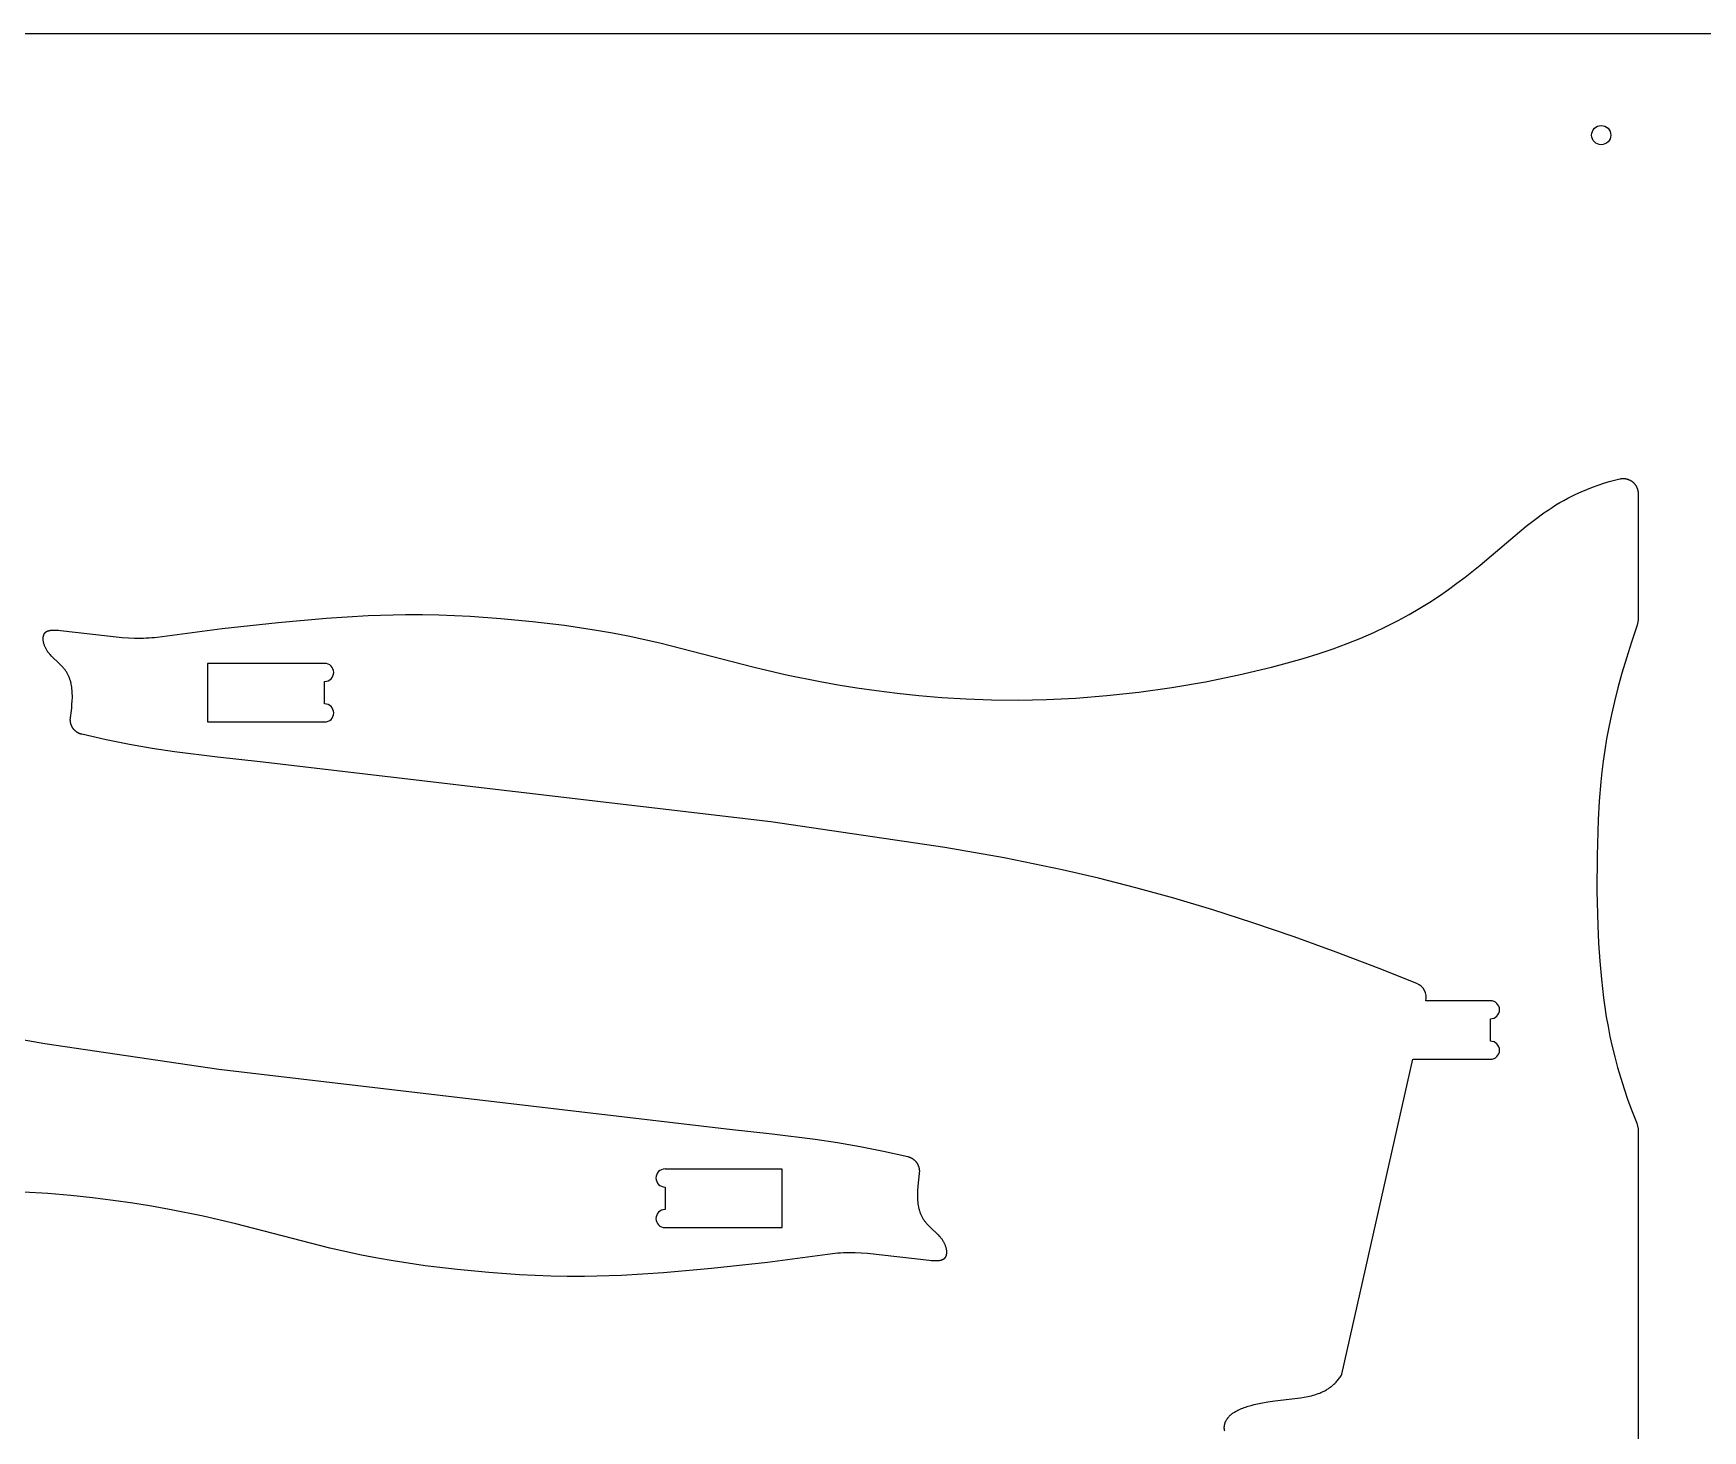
# Model space of a CAD drawing. Extents: x -2030 to 0, y -1030 to 0.
# Drawn here: x -1213 to -691, y -437 to 0 of the extents above; entities that cross this region are included whole.
import ezdxf

# ---------------------------------------------------------------- set-up
doc = ezdxf.new("R2010")
doc.units = 0
for name, color, linetype in [('DRILLING', 7, 'CONTINUOUS'), ('INSIDE', 5, 'CONTINUOUS'), ('OUTSIDE', 96, 'CONTINUOUS'), ('PREDEFINITO', 7, 'CONTINUOUS')]:
    doc.layers.add(name, color=color, linetype=linetype)

msp = doc.modelspace()

# ---------------------------------------------------------------- linework, layer by layer
at = {"layer": 'DRILLING'}
msp.add_circle((-722.6, -31.78), 3, dxfattribs=at)
at = {"layer": 'INSIDE'}
for p, q in [((-1121.68, -196.92, 1125.47), (-1158.28, -196.92, 1125.47)), ((-1158.28, -196.92, 1125.47), (-1158.28, -215.22, 1125.47)), ((-1121.68, -209.59, 1125.47), (-1121.68, -202.55, 1125.47)), ((-1158.28, -215.22, 1125.47), (-1121.68, -215.22, 1125.47)), ((-978.68, -354.94, 1125.47), (-1015.28, -354.94, 1125.47)), ((-978.68, -373.24, 1125.47), (-978.68, -354.94, 1125.47)), ((-1015.28, -360.57, 1125.47), (-1015.28, -367.61, 1125.47)), ((-1015.28, -373.24, 1125.47), (-978.68, -373.24, 1125.47))]:
    msp.add_line(p, q, dxfattribs=at)
for centre, start, end in [((-1121.68, -199.73, 1125.47), 270, 90), ((-1121.68, -212.4, 1125.47), 270, 90), ((-1015.28, -357.75, 1125.47), 90, 270), ((-1015.28, -370.42, 1125.47), 90, 270)]:
    msp.add_arc(centre, 2.82, start, end, dxfattribs=at)
at = {"layer": 'OUTSIDE'}
for p, q in [((-723.57, -141.18, 1125.47), (-721.82, -140.6, 1125.47)), ((-721.82, -140.6, 1125.47), (-720.09, -140.07, 1125.47)), ((-720.09, -140.07, 1125.47), (-718.41, -139.61, 1125.47)), ((-718.41, -139.61, 1125.47), (-716.79, -139.23, 1125.47)), ((-716.79, -139.23, 1125.47), (-716.66, -139.2, 1125.47)), ((-716.66, -139.2, 1125.47), (-716.54, -139.18, 1125.47)), ((-716.54, -139.18, 1125.47), (-716.41, -139.16, 1125.47)), ((-716.41, -139.16, 1125.47), (-716.28, -139.14, 1125.47)), ((-716.28, -139.14, 1125.47), (-716.15, -139.13, 1125.47)), ((-716.15, -139.13, 1125.47), (-716.02, -139.12, 1125.47)), ((-716.02, -139.12, 1125.47), (-715.89, -139.12, 1125.47)), ((-715.89, -139.12, 1125.47), (-715.76, -139.12, 1125.47)), ((-715.76, -139.12, 1125.47), (-715.63, -139.12, 1125.47)), ((-715.63, -139.12, 1125.47), (-715.5, -139.12, 1125.47)), ((-715.5, -139.12, 1125.47), (-715.36, -139.13, 1125.47)), ((-715.36, -139.13, 1125.47), (-715.23, -139.15, 1125.47)), ((-715.23, -139.15, 1125.47), (-715.1, -139.16, 1125.47)), ((-715.1, -139.16, 1125.47), (-714.97, -139.19, 1125.47)), ((-714.97, -139.19, 1125.47), (-714.84, -139.21, 1125.47)), ((-714.84, -139.21, 1125.47), (-714.71, -139.24, 1125.47)), ((-714.71, -139.24, 1125.47), (-714.58, -139.27, 1125.47)), ((-714.58, -139.27, 1125.47), (-714.45, -139.31, 1125.47)), ((-714.45, -139.31, 1125.47), (-714.32, -139.35, 1125.47)), ((-714.32, -139.35, 1125.47), (-714.2, -139.39, 1125.47)), ((-714.2, -139.39, 1125.47), (-714.07, -139.44, 1125.47)), ((-714.07, -139.44, 1125.47), (-713.95, -139.49, 1125.47)), ((-713.95, -139.49, 1125.47), (-713.83, -139.54, 1125.47)), ((-713.83, -139.54, 1125.47), (-713.71, -139.59, 1125.47)), ((-713.71, -139.59, 1125.47), (-713.59, -139.65, 1125.47)), ((-713.59, -139.65, 1125.47), (-713.48, -139.72, 1125.47)), ((-713.48, -139.72, 1125.47), (-713.36, -139.78, 1125.47)), ((-713.36, -139.78, 1125.47), (-713.25, -139.85, 1125.47)), ((-713.25, -139.85, 1125.47), (-713.15, -139.92, 1125.47)), ((-713.15, -139.92, 1125.47), (-713.04, -140, 1125.47)), ((-713.04, -140, 1125.47), (-712.94, -140.07, 1125.47)), ((-712.94, -140.07, 1125.47), (-712.84, -140.15, 1125.47)), ((-712.84, -140.15, 1125.47), (-712.74, -140.23, 1125.47)), ((-712.74, -140.23, 1125.47), (-712.64, -140.31, 1125.47)), ((-712.64, -140.31, 1125.47), (-712.55, -140.4, 1125.47)), ((-712.55, -140.4, 1125.47), (-712.46, -140.49, 1125.47)), ((-712.46, -140.49, 1125.47), (-712.37, -140.59, 1125.47)), ((-712.37, -140.59, 1125.47), (-712.28, -140.68, 1125.47)), ((-712.28, -140.68, 1125.47), (-712.19, -140.78, 1125.47)), ((-712.19, -140.78, 1125.47), (-712.11, -140.88, 1125.47)), ((-712.11, -140.88, 1125.47), (-712.03, -140.99, 1125.47)), ((-735.52, -146.65, 1125.47), (-734.29, -145.95, 1125.47)), ((-734.29, -145.95, 1125.47), (-733.06, -145.28, 1125.47)), ((-733.06, -145.28, 1125.47), (-731.82, -144.65, 1125.47)), ((-731.82, -144.65, 1125.47), (-730.56, -144.03, 1125.47)), ((-730.56, -144.03, 1125.47), (-728.84, -143.26, 1125.47)), ((-728.84, -143.26, 1125.47), (-727.1, -142.52, 1125.47)), ((-727.1, -142.52, 1125.47), (-725.34, -141.83, 1125.47)), ((-725.34, -141.83, 1125.47), (-723.57, -141.18, 1125.47)), ((-712.03, -140.99, 1125.47), (-711.95, -141.09, 1125.47)), ((-711.95, -141.09, 1125.47), (-711.87, -141.2, 1125.47)), ((-711.87, -141.2, 1125.47), (-711.8, -141.31, 1125.47)), ((-711.8, -141.31, 1125.47), (-711.73, -141.43, 1125.47)), ((-711.73, -141.43, 1125.47), (-711.67, -141.54, 1125.47)), ((-711.67, -141.54, 1125.47), (-711.6, -141.66, 1125.47)), ((-711.6, -141.66, 1125.47), (-711.54, -141.78, 1125.47)), ((-711.54, -141.78, 1125.47), (-711.49, -141.9, 1125.47)), ((-711.49, -141.9, 1125.47), (-711.44, -142.02, 1125.47)), ((-711.44, -142.02, 1125.47), (-711.39, -142.15, 1125.47)), ((-711.39, -142.15, 1125.47), (-711.34, -142.27, 1125.47)), ((-711.34, -142.27, 1125.47), (-711.3, -142.4, 1125.47)), ((-711.3, -142.4, 1125.47), (-711.26, -142.52, 1125.47)), ((-711.26, -142.52, 1125.47), (-711.23, -142.65, 1125.47)), ((-711.23, -142.65, 1125.47), (-711.2, -142.78, 1125.47)), ((-711.2, -142.78, 1125.47), (-711.17, -142.91, 1125.47)), ((-711.17, -142.91, 1125.47), (-711.15, -143.04, 1125.47)), ((-711.15, -143.04, 1125.47), (-711.13, -143.17, 1125.47)), ((-711.13, -143.17, 1125.47), (-711.11, -143.3, 1125.47)), ((-711.11, -143.3, 1125.47), (-711.1, -143.42, 1125.47)), ((-711.1, -143.42, 1125.47), (-711.09, -143.55, 1125.47)), ((-711.09, -143.55, 1125.47), (-711.08, -143.68, 1125.47)), ((-711.08, -143.68, 1125.47), (-711.08, -143.81, 1125.47)), ((-711.08, -143.81, 1125.47), (-711.08, -183.44, 1125.47)), ((-743.18, -151.84, 1125.47), (-740.52, -149.89, 1125.47)), ((-740.52, -149.89, 1125.47), (-739.24, -149, 1125.47)), ((-739.24, -149, 1125.47), (-737.98, -148.17, 1125.47)), ((-737.98, -148.17, 1125.47), (-736.75, -147.39, 1125.47)), ((-736.75, -147.39, 1125.47), (-735.52, -146.65, 1125.47)), ((-760.5, -166.19, 1125.47), (-746.03, -154.05, 1125.47)), ((-746.03, -154.05, 1125.47), (-743.18, -151.84, 1125.47)), ((-765.17, -169.93, 1125.47), (-760.5, -166.19, 1125.47)), ((-770.38, -173.81, 1125.47), (-767.71, -171.86, 1125.47)), ((-767.71, -171.86, 1125.47), (-765.17, -169.93, 1125.47)), ((-776.19, -177.74, 1125.47), (-773.21, -175.77, 1125.47)), ((-773.21, -175.77, 1125.47), (-770.38, -173.81, 1125.47)), ((-1121.16, -182.77, 1125.47), (-1108.04, -181.97, 1125.47)), ((-1108.04, -181.97, 1125.47), (-1096.45, -181.65, 1125.47)), ((-1096.45, -181.65, 1125.47), (-1091.1, -181.65, 1125.47)), ((-1091.1, -181.65, 1125.47), (-1085.97, -181.74, 1125.47)), ((-1085.97, -181.74, 1125.47), (-1076.18, -182.16, 1125.47)), ((-1076.18, -182.16, 1125.47), (-1066.65, -182.85, 1125.47)), ((-786.13, -183.54, 1125.47), (-782.64, -181.63, 1125.47)), ((-782.64, -181.63, 1125.47), (-779.33, -179.69, 1125.47)), ((-779.33, -179.69, 1125.47), (-776.19, -177.74, 1125.47)), ((-1209.44, -187.91, 1125.47), (-1209.41, -187.84, 1125.47)), ((-1209.41, -187.84, 1125.47), (-1209.38, -187.78, 1125.47)), ((-1209.38, -187.78, 1125.47), (-1209.35, -187.71, 1125.47)), ((-1209.35, -187.71, 1125.47), (-1209.32, -187.65, 1125.47)), ((-1209.32, -187.65, 1125.47), (-1209.29, -187.6, 1125.47)), ((-1209.29, -187.6, 1125.47), (-1209.25, -187.54, 1125.47)), ((-1209.25, -187.54, 1125.47), (-1209.21, -187.48, 1125.47)), ((-1209.21, -187.48, 1125.47), (-1209.19, -187.46, 1125.47)), ((-1209.19, -187.46, 1125.47), (-1209.17, -187.43, 1125.47)), ((-1209.17, -187.43, 1125.47), (-1209.15, -187.4, 1125.47)), ((-1209.15, -187.4, 1125.47), (-1209.13, -187.38, 1125.47)), ((-1209.13, -187.38, 1125.47), (-1209.11, -187.35, 1125.47)), ((-1209.11, -187.35, 1125.47), (-1209.09, -187.33, 1125.47)), ((-1209.09, -187.33, 1125.47), (-1209.07, -187.3, 1125.47)), ((-1209.07, -187.3, 1125.47), (-1209.05, -187.28, 1125.47)), ((-1209.05, -187.28, 1125.47), (-1209.02, -187.26, 1125.47)), ((-1209.02, -187.26, 1125.47), (-1209, -187.23, 1125.47)), ((-1209, -187.23, 1125.47), (-1208.98, -187.21, 1125.47)), ((-1208.98, -187.21, 1125.47), (-1208.95, -187.19, 1125.47)), ((-1208.95, -187.19, 1125.47), (-1208.93, -187.17, 1125.47)), ((-1208.93, -187.17, 1125.47), (-1208.9, -187.14, 1125.47)), ((-1208.9, -187.14, 1125.47), (-1208.88, -187.12, 1125.47)), ((-1208.88, -187.12, 1125.47), (-1208.85, -187.1, 1125.47)), ((-1208.85, -187.1, 1125.47), (-1208.8, -187.06, 1125.47)), ((-1208.8, -187.06, 1125.47), (-1208.75, -187.02, 1125.47)), ((-1208.75, -187.02, 1125.47), (-1208.69, -186.99, 1125.47)), ((-1208.69, -186.99, 1125.47), (-1208.63, -186.95, 1125.47)), ((-1208.63, -186.95, 1125.47), (-1208.57, -186.92, 1125.47)), ((-1208.57, -186.92, 1125.47), (-1208.51, -186.88, 1125.47)), ((-1208.51, -186.88, 1125.47), (-1208.45, -186.85, 1125.47)), ((-1208.45, -186.85, 1125.47), (-1208.38, -186.82, 1125.47)), ((-1208.38, -186.82, 1125.47), (-1208.32, -186.8, 1125.47)), ((-1208.32, -186.8, 1125.47), (-1208.25, -186.77, 1125.47)), ((-1208.25, -186.77, 1125.47), (-1208.18, -186.74, 1125.47)), ((-1208.18, -186.74, 1125.47), (-1208.1, -186.72, 1125.47)), ((-1208.1, -186.72, 1125.47), (-1208.03, -186.7, 1125.47)), ((-1208.03, -186.7, 1125.47), (-1207.95, -186.68, 1125.47)), ((-1207.95, -186.68, 1125.47), (-1207.88, -186.66, 1125.47)), ((-1207.88, -186.66, 1125.47), (-1207.79, -186.64, 1125.47)), ((-1207.79, -186.64, 1125.47), (-1207.71, -186.62, 1125.47)), ((-1207.71, -186.62, 1125.47), (-1207.63, -186.6, 1125.47)), ((-1207.63, -186.6, 1125.47), (-1207.54, -186.59, 1125.47)), ((-1207.54, -186.59, 1125.47), (-1207.36, -186.56, 1125.47)), ((-1207.36, -186.56, 1125.47), (-1207.18, -186.54, 1125.47)), ((-1207.18, -186.54, 1125.47), (-1206.98, -186.52, 1125.47)), ((-1206.98, -186.52, 1125.47), (-1206.78, -186.51, 1125.47)), ((-1206.78, -186.51, 1125.47), (-1206.57, -186.5, 1125.47)), ((-1206.57, -186.5, 1125.47), (-1206.35, -186.5, 1125.47)), ((-1206.35, -186.5, 1125.47), (-1205.88, -186.51, 1125.47)), ((-1205.88, -186.51, 1125.47), (-1205.38, -186.53, 1125.47)), ((-1205.38, -186.53, 1125.47), (-1204.84, -186.56, 1125.47)), ((-1204.84, -186.56, 1125.47), (-1204.26, -186.61, 1125.47)), ((-1204.26, -186.61, 1125.47), (-1184.93, -188.79, 1125.47)), ((-1173.99, -188.68, 1125.47), (-1153.72, -186.05, 1125.47)), ((-1153.72, -186.05, 1125.47), (-1136.25, -184.1, 1125.47)), ((-1136.25, -184.1, 1125.47), (-1121.16, -182.77, 1125.47)), ((-1066.65, -182.85, 1125.47), (-1056.75, -183.79, 1125.47)), ((-1056.75, -183.79, 1125.47), (-1046.75, -184.98, 1125.47)), ((-1046.75, -184.98, 1125.47), (-1036.73, -186.48, 1125.47)), ((-1036.73, -186.48, 1125.47), (-1031.74, -187.36, 1125.47)), ((-1031.74, -187.36, 1125.47), (-1026.78, -188.32, 1125.47)), ((-797.73, -189, 1125.47), (-793.67, -187.24, 1125.47)), ((-793.67, -187.24, 1125.47), (-789.81, -185.42, 1125.47)), ((-789.81, -185.42, 1125.47), (-786.13, -183.54, 1125.47)), ((-711.35, -184.99, 1125.47), (-713.14, -190.26, 1125.47)), ((-711.08, -183.44, 1125.47), (-711.35, -184.99, 1125.47)), ((-1209.67, -189.05, 1125.47), (-1209.66, -188.96, 1125.47)), ((-1209.67, -189.13, 1125.47), (-1209.67, -189.05, 1125.47)), ((-1209.67, -189.22, 1125.47), (-1209.67, -189.13, 1125.47)), ((-1209.67, -189.31, 1125.47), (-1209.67, -189.22, 1125.47)), ((-1209.67, -189.4, 1125.47), (-1209.67, -189.31, 1125.47)), ((-1209.66, -189.49, 1125.47), (-1209.67, -189.4, 1125.47)), ((-1209.66, -188.88, 1125.47), (-1209.65, -188.8, 1125.47)), ((-1209.66, -188.96, 1125.47), (-1209.66, -188.88, 1125.47)), ((-1209.65, -189.67, 1125.47), (-1209.66, -189.49, 1125.47)), ((-1209.65, -188.8, 1125.47), (-1209.64, -188.72, 1125.47)), ((-1209.63, -189.85, 1125.47), (-1209.65, -189.67, 1125.47)), ((-1209.64, -188.72, 1125.47), (-1209.63, -188.64, 1125.47)), ((-1209.63, -188.64, 1125.47), (-1209.62, -188.56, 1125.47)), ((-1209.6, -190.04, 1125.47), (-1209.63, -189.85, 1125.47)), ((-1209.62, -188.56, 1125.47), (-1209.61, -188.48, 1125.47)), ((-1209.61, -188.48, 1125.47), (-1209.59, -188.4, 1125.47)), ((-1209.57, -190.23, 1125.47), (-1209.6, -190.04, 1125.47)), ((-1209.59, -188.4, 1125.47), (-1209.57, -188.33, 1125.47)), ((-1209.57, -188.33, 1125.47), (-1209.56, -188.25, 1125.47)), ((-1209.53, -190.42, 1125.47), (-1209.57, -190.23, 1125.47)), ((-1209.56, -188.25, 1125.47), (-1209.54, -188.18, 1125.47)), ((-1209.54, -188.18, 1125.47), (-1209.51, -188.11, 1125.47)), ((-1209.48, -190.61, 1125.47), (-1209.53, -190.42, 1125.47)), ((-1209.51, -188.11, 1125.47), (-1209.49, -188.04, 1125.47)), ((-1209.49, -188.04, 1125.47), (-1209.47, -187.97, 1125.47)), ((-1209.43, -190.8, 1125.47), (-1209.48, -190.61, 1125.47)), ((-1209.47, -187.97, 1125.47), (-1209.44, -187.91, 1125.47)), ((-1209.37, -191, 1125.47), (-1209.43, -190.8, 1125.47)), ((-1209.31, -191.2, 1125.47), (-1209.37, -191, 1125.47)), ((-1209.24, -191.4, 1125.47), (-1209.31, -191.2, 1125.47)), ((-1209.16, -191.59, 1125.47), (-1209.24, -191.4, 1125.47)), ((-1209.08, -191.79, 1125.47), (-1209.16, -191.59, 1125.47)), ((-1208.99, -191.99, 1125.47), (-1209.08, -191.79, 1125.47)), ((-1208.89, -192.19, 1125.47), (-1208.99, -191.99, 1125.47)), ((-1208.79, -192.39, 1125.47), (-1208.89, -192.19, 1125.47)), ((-1208.68, -192.58, 1125.47), (-1208.79, -192.39, 1125.47)), ((-1208.56, -192.78, 1125.47), (-1208.68, -192.58, 1125.47)), ((-1208.44, -192.97, 1125.47), (-1208.56, -192.78, 1125.47)), ((-1208.31, -193.16, 1125.47), (-1208.44, -192.97, 1125.47)), ((-1184.93, -188.79, 1125.47), (-1183.01, -188.91, 1125.47)), ((-1183.01, -188.91, 1125.47), (-1181.12, -188.99, 1125.47)), ((-1181.12, -188.99, 1125.47), (-1179.26, -189.01, 1125.47)), ((-1179.26, -189.01, 1125.47), (-1178.35, -189, 1125.47)), ((-1178.35, -189, 1125.47), (-1177.45, -188.97, 1125.47)), ((-1177.45, -188.97, 1125.47), (-1176.56, -188.93, 1125.47)), ((-1176.56, -188.93, 1125.47), (-1175.69, -188.86, 1125.47)), ((-1175.69, -188.86, 1125.47), (-1174.84, -188.78, 1125.47)), ((-1174.84, -188.78, 1125.47), (-1173.99, -188.68, 1125.47)), ((-1026.78, -188.32, 1125.47), (-1016.94, -190.53, 1125.47)), ((-1016.94, -190.53, 1125.47), (-987.46, -198.07, 1125.47)), ((-811.06, -193.87, 1125.47), (-806.45, -192.32, 1125.47)), ((-806.45, -192.32, 1125.47), (-802, -190.7, 1125.47)), ((-802, -190.7, 1125.47), (-797.73, -189, 1125.47)), ((-713.14, -190.26, 1125.47), (-714.74, -195.26, 1125.47)), ((-1208.18, -193.35, 1125.47), (-1208.31, -193.16, 1125.47)), ((-1208.04, -193.54, 1125.47), (-1208.18, -193.35, 1125.47)), ((-1207.89, -193.72, 1125.47), (-1208.04, -193.54, 1125.47)), ((-1207.74, -193.91, 1125.47), (-1207.89, -193.72, 1125.47)), ((-1207.58, -194.09, 1125.47), (-1207.74, -193.91, 1125.47)), ((-1207.42, -194.27, 1125.47), (-1207.58, -194.09, 1125.47)), ((-1207.08, -194.63, 1125.47), (-1207.42, -194.27, 1125.47)), ((-1206.73, -194.99, 1125.47), (-1207.08, -194.63, 1125.47)), ((-1204.89, -196.74, 1125.47), (-1206.73, -194.99, 1125.47)), ((-1204.15, -197.46, 1125.47), (-1204.89, -196.74, 1125.47)), ((-1203.8, -197.82, 1125.47), (-1204.15, -197.46, 1125.47)), ((-1203.46, -198.19, 1125.47), (-1203.8, -197.82, 1125.47)), ((-1203.3, -198.38, 1125.47), (-1203.46, -198.19, 1125.47)), ((-987.46, -198.07, 1125.47), (-977.35, -200.44, 1125.47)), ((-835.94, -200.52, 1125.47), (-825.71, -198.09, 1125.47)), ((-825.71, -198.09, 1125.47), (-820.71, -196.76, 1125.47)), ((-820.71, -196.76, 1125.47), (-815.82, -195.35, 1125.47)), ((-815.82, -195.35, 1125.47), (-811.06, -193.87, 1125.47)), ((-714.74, -195.26, 1125.47), (-716.15, -200.01, 1125.47)), ((-1203.14, -198.57, 1125.47), (-1203.3, -198.38, 1125.47)), ((-1202.99, -198.76, 1125.47), (-1203.14, -198.57, 1125.47)), ((-1202.84, -198.96, 1125.47), (-1202.99, -198.76, 1125.47)), ((-1202.69, -199.15, 1125.47), (-1202.84, -198.96, 1125.47)), ((-1202.55, -199.35, 1125.47), (-1202.69, -199.15, 1125.47)), ((-1202.42, -199.56, 1125.47), (-1202.55, -199.35, 1125.47)), ((-1202.29, -199.76, 1125.47), (-1202.42, -199.56, 1125.47)), ((-1202.17, -199.97, 1125.47), (-1202.29, -199.76, 1125.47)), ((-1202.05, -200.18, 1125.47), (-1202.17, -199.97, 1125.47)), ((-1201.94, -200.39, 1125.47), (-1202.05, -200.18, 1125.47)), ((-1201.83, -200.6, 1125.47), (-1201.94, -200.39, 1125.47)), ((-1201.73, -200.82, 1125.47), (-1201.83, -200.6, 1125.47)), ((-1201.63, -201.04, 1125.47), (-1201.73, -200.82, 1125.47)), ((-1201.54, -201.26, 1125.47), (-1201.63, -201.04, 1125.47)), ((-1201.45, -201.48, 1125.47), (-1201.54, -201.26, 1125.47)), ((-1201.37, -201.71, 1125.47), (-1201.45, -201.48, 1125.47)), ((-1201.29, -201.93, 1125.47), (-1201.37, -201.71, 1125.47)), ((-1201.22, -202.16, 1125.47), (-1201.29, -201.93, 1125.47)), ((-1201.15, -202.4, 1125.47), (-1201.22, -202.16, 1125.47)), ((-1201.08, -202.63, 1125.47), (-1201.15, -202.4, 1125.47)), ((-1201.02, -202.87, 1125.47), (-1201.08, -202.63, 1125.47)), ((-1200.96, -203.11, 1125.47), (-1201.02, -202.87, 1125.47)), ((-1200.91, -203.35, 1125.47), (-1200.96, -203.11, 1125.47)), ((-1200.81, -203.84, 1125.47), (-1200.91, -203.35, 1125.47)), ((-977.35, -200.44, 1125.47), (-966.74, -202.61, 1125.47)), ((-966.74, -202.61, 1125.47), (-961.14, -203.61, 1125.47)), ((-856.81, -204.42, 1125.47), (-846.36, -202.63, 1125.47)), ((-846.36, -202.63, 1125.47), (-835.94, -200.52, 1125.47)), ((-716.15, -200.01, 1125.47), (-717.4, -204.52, 1125.47)), ((-1200.74, -204.34, 1125.47), (-1200.81, -203.84, 1125.47)), ((-1200.67, -204.85, 1125.47), (-1200.74, -204.34, 1125.47)), ((-1200.62, -205.37, 1125.47), (-1200.67, -204.85, 1125.47)), ((-1200.67, -209.78, 1125.47), (-1200.6, -208.66, 1125.47)), ((-1200.59, -205.9, 1125.47), (-1200.62, -205.37, 1125.47)), ((-1200.6, -208.66, 1125.47), (-1200.56, -207.54, 1125.47)), ((-1200.57, -206.44, 1125.47), (-1200.59, -205.9, 1125.47)), ((-1200.56, -206.99, 1125.47), (-1200.57, -206.44, 1125.47)), ((-1200.56, -207.54, 1125.47), (-1200.56, -206.99, 1125.47)), ((-961.14, -203.61, 1125.47), (-955.3, -204.54, 1125.47)), ((-955.3, -204.54, 1125.47), (-949.18, -205.41, 1125.47)), ((-949.18, -205.41, 1125.47), (-942.73, -206.21, 1125.47)), ((-942.73, -206.21, 1125.47), (-935.91, -206.93, 1125.47)), ((-935.91, -206.93, 1125.47), (-928.73, -207.54, 1125.47)), ((-928.73, -207.54, 1125.47), (-921.15, -208.01, 1125.47)), ((-921.15, -208.01, 1125.47), (-913.18, -208.3, 1125.47)), ((-913.18, -208.3, 1125.47), (-904.81, -208.38, 1125.47)), ((-904.81, -208.38, 1125.47), (-896.03, -208.21, 1125.47)), ((-896.03, -208.21, 1125.47), (-886.83, -207.76, 1125.47)), ((-886.83, -207.76, 1125.47), (-877.19, -206.99, 1125.47)), ((-877.19, -206.99, 1125.47), (-867.14, -205.88, 1125.47)), ((-867.14, -205.88, 1125.47), (-856.81, -204.42, 1125.47)), ((-717.4, -204.52, 1125.47), (-718.5, -208.81, 1125.47)), ((-1201.19, -214.7, 1125.47), (-1200.76, -210.88, 1125.47)), ((-1200.76, -210.88, 1125.47), (-1200.67, -209.78, 1125.47)), ((-719.44, -212.9, 1125.47), (-720.26, -216.79, 1125.47)), ((-718.5, -208.81, 1125.47), (-719.44, -212.9, 1125.47)), ((-1201.19, -214.79, 1125.47), (-1201.19, -214.7, 1125.47)), ((-1201.18, -214.88, 1125.47), (-1201.19, -214.79, 1125.47)), ((-1201.17, -214.97, 1125.47), (-1201.18, -214.88, 1125.47)), ((-1201.16, -215.06, 1125.47), (-1201.17, -214.97, 1125.47)), ((-1201.15, -215.15, 1125.47), (-1201.16, -215.06, 1125.47)), ((-1201.14, -215.24, 1125.47), (-1201.15, -215.15, 1125.47)), ((-1201.12, -215.33, 1125.47), (-1201.14, -215.24, 1125.47)), ((-1201.11, -215.42, 1125.47), (-1201.12, -215.33, 1125.47)), ((-1201.09, -215.51, 1125.47), (-1201.11, -215.42, 1125.47)), ((-1201.07, -215.6, 1125.47), (-1201.09, -215.51, 1125.47)), ((-1201.04, -215.7, 1125.47), (-1201.07, -215.6, 1125.47)), ((-1201.02, -215.79, 1125.47), (-1201.04, -215.7, 1125.47)), ((-1200.99, -215.88, 1125.47), (-1201.02, -215.79, 1125.47)), ((-1200.96, -215.97, 1125.47), (-1200.99, -215.88, 1125.47)), ((-1200.93, -216.06, 1125.47), (-1200.96, -215.97, 1125.47)), ((-1200.9, -216.15, 1125.47), (-1200.93, -216.06, 1125.47)), ((-1200.87, -216.24, 1125.47), (-1200.9, -216.15, 1125.47)), ((-1200.83, -216.33, 1125.47), (-1200.87, -216.24, 1125.47)), ((-1200.79, -216.41, 1125.47), (-1200.83, -216.33, 1125.47)), ((-1200.75, -216.5, 1125.47), (-1200.79, -216.41, 1125.47)), ((-1200.71, -216.59, 1125.47), (-1200.75, -216.5, 1125.47)), ((-1200.67, -216.68, 1125.47), (-1200.71, -216.59, 1125.47)), ((-1200.62, -216.76, 1125.47), (-1200.67, -216.68, 1125.47)), ((-1200.57, -216.85, 1125.47), (-1200.62, -216.76, 1125.47)), ((-1200.52, -216.93, 1125.47), (-1200.57, -216.85, 1125.47)), ((-1200.47, -217.02, 1125.47), (-1200.52, -216.93, 1125.47)), ((-1200.42, -217.1, 1125.47), (-1200.47, -217.02, 1125.47)), ((-1200.36, -217.18, 1125.47), (-1200.42, -217.1, 1125.47)), ((-1200.31, -217.26, 1125.47), (-1200.36, -217.18, 1125.47)), ((-1200.25, -217.34, 1125.47), (-1200.31, -217.26, 1125.47)), ((-1200.19, -217.42, 1125.47), (-1200.25, -217.34, 1125.47)), ((-1200.13, -217.49, 1125.47), (-1200.19, -217.42, 1125.47)), ((-1200.07, -217.57, 1125.47), (-1200.13, -217.49, 1125.47)), ((-1200, -217.64, 1125.47), (-1200.07, -217.57, 1125.47)), ((-1199.93, -217.72, 1125.47), (-1200, -217.64, 1125.47)), ((-1199.87, -217.79, 1125.47), (-1199.93, -217.72, 1125.47)), ((-1199.8, -217.86, 1125.47), (-1199.87, -217.79, 1125.47)), ((-1199.73, -217.92, 1125.47), (-1199.8, -217.86, 1125.47)), ((-1199.65, -217.99, 1125.47), (-1199.73, -217.92, 1125.47)), ((-1199.58, -218.06, 1125.47), (-1199.65, -217.99, 1125.47)), ((-1199.51, -218.12, 1125.47), (-1199.58, -218.06, 1125.47)), ((-1199.43, -218.18, 1125.47), (-1199.51, -218.12, 1125.47)), ((-1199.36, -218.24, 1125.47), (-1199.43, -218.18, 1125.47)), ((-1199.28, -218.3, 1125.47), (-1199.36, -218.24, 1125.47)), ((-1199.2, -218.36, 1125.47), (-1199.28, -218.3, 1125.47)), ((-1199.12, -218.41, 1125.47), (-1199.2, -218.36, 1125.47)), ((-1199.04, -218.46, 1125.47), (-1199.12, -218.41, 1125.47)), ((-1198.96, -218.51, 1125.47), (-1199.04, -218.46, 1125.47)), ((-1198.88, -218.56, 1125.47), (-1198.96, -218.51, 1125.47)), ((-1198.79, -218.61, 1125.47), (-1198.88, -218.56, 1125.47)), ((-1198.71, -218.66, 1125.47), (-1198.79, -218.61, 1125.47)), ((-1198.63, -218.7, 1125.47), (-1198.71, -218.66, 1125.47)), ((-1198.54, -218.74, 1125.47), (-1198.63, -218.7, 1125.47)), ((-1198.46, -218.78, 1125.47), (-1198.54, -218.74, 1125.47)), ((-1198.37, -218.82, 1125.47), (-1198.46, -218.78, 1125.47)), ((-1198.29, -218.86, 1125.47), (-1198.37, -218.82, 1125.47)), ((-1198.2, -218.89, 1125.47), (-1198.29, -218.86, 1125.47)), ((-1198.12, -218.92, 1125.47), (-1198.2, -218.89, 1125.47)), ((-1198.03, -218.95, 1125.47), (-1198.12, -218.92, 1125.47)), ((-1197.94, -218.98, 1125.47), (-1198.03, -218.95, 1125.47)), ((-1197.86, -219.01, 1125.47), (-1197.94, -218.98, 1125.47)), ((-1197.77, -219.03, 1125.47), (-1197.86, -219.01, 1125.47)), ((-1197.68, -219.06, 1125.47), (-1197.77, -219.03, 1125.47)), ((-1197.6, -219.08, 1125.47), (-1197.68, -219.06, 1125.47)), ((-1189.98, -220.8, 1125.47), (-1197.6, -219.08, 1125.47)), ((-720.26, -216.79, 1125.47), (-720.95, -220.51, 1125.47)), ((-1182.65, -222.26, 1125.47), (-1189.98, -220.8, 1125.47)), ((-1175.56, -223.5, 1125.47), (-1182.65, -222.26, 1125.47)), ((-1168.66, -224.54, 1125.47), (-1175.56, -223.5, 1125.47)), ((-721.53, -224.06, 1125.47), (-722.02, -227.47, 1125.47)), ((-720.95, -220.51, 1125.47), (-721.53, -224.06, 1125.47)), ((-1155.2, -226.23, 1125.47), (-1168.66, -224.54, 1125.47)), ((-1141.84, -227.63, 1125.47), (-1155.2, -226.23, 1125.47)), ((-982.19, -246.45, 1125.47), (-1141.84, -227.63, 1125.47)), ((-722.02, -227.47, 1125.47), (-722.42, -230.76, 1125.47)), ((-722.74, -233.93, 1125.47), (-723.21, -239.99, 1125.47)), ((-722.42, -230.76, 1125.47), (-722.74, -233.93, 1125.47)), ((-723.21, -239.99, 1125.47), (-723.52, -245.78, 1125.47)), ((-927.81, -254.4, 1125.47), (-982.19, -246.45, 1125.47)), ((-723.52, -245.78, 1125.47), (-723.91, -257.03, 1125.47)), ((-909.21, -257.69, 1125.47), (-927.81, -254.4, 1125.47)), ((-891.08, -261.42, 1125.47), (-909.21, -257.69, 1125.47)), ((-723.91, -257.03, 1125.47), (-723.99, -267.96, 1125.47)), ((-879.76, -264.06, 1125.47), (-891.08, -261.42, 1125.47)), ((-868.14, -267.03, 1125.47), (-879.76, -264.06, 1125.47)), ((-856.23, -270.32, 1125.47), (-868.14, -267.03, 1125.47)), ((-844.01, -273.97, 1125.47), (-856.23, -270.32, 1125.47)), ((-723.99, -267.96, 1125.47), (-723.72, -278.85, 1125.47)), ((-831.48, -277.97, 1125.47), (-844.01, -273.97, 1125.47)), ((-818.65, -282.36, 1125.47), (-831.48, -277.97, 1125.47)), ((-723.72, -278.85, 1125.47), (-723.43, -284.36, 1125.47)), ((-805.51, -287.13, 1125.47), (-818.65, -282.36, 1125.47)), ((-723.43, -284.36, 1125.47), (-723.05, -289.96, 1125.47)), ((-792.06, -292.3, 1125.47), (-805.51, -287.13, 1125.47)), ((-723.05, -289.96, 1125.47), (-722.55, -295.61, 1125.47)), ((-780.29, -296.95, 1125.47), (-792.06, -292.3, 1125.47)), ((-722.55, -295.61, 1125.47), (-721.89, -301.4, 1125.47)), ((-757.22, -302.34, 1125.47), (-777.44, -302.34, 1125.47)), ((-721.89, -301.4, 1125.47), (-721.49, -304.35, 1125.47)), ((-721.49, -304.35, 1125.47), (-721.02, -307.36, 1125.47)), ((-721.02, -307.36, 1125.47), (-720.48, -310.41, 1125.47)), ((-1227.75, -312.47, 1125.47), (-1209.14, -315.75, 1125.47)), ((-757.22, -315.01, 1125.47), (-757.22, -307.97, 1125.47)), ((-720.48, -310.41, 1125.47), (-719.87, -313.51, 1125.47)), ((-1209.14, -315.75, 1125.47), (-1154.76, -323.71, 1125.47)), ((-719.87, -313.51, 1125.47), (-719.18, -316.67, 1125.47)), ((-719.18, -316.67, 1125.47), (-718.39, -319.89, 1125.47)), ((-803.66, -419.08, 1125.47), (-781.55, -320.64, 1125.47)), ((-781.41, -320.64, 1125.47), (-757.22, -320.64, 1125.47)), ((-718.39, -319.89, 1125.47), (-717.51, -323.17, 1125.47)), ((-717.51, -323.17, 1125.47), (-716.53, -326.52, 1125.47)), ((-1154.76, -323.71, 1125.47), (-995.12, -342.52, 1125.47)), ((-716.53, -326.52, 1125.47), (-715.44, -329.93, 1125.47)), ((-715.44, -329.93, 1125.47), (-714.24, -333.41, 1125.47)), ((-714.24, -333.41, 1125.47), (-712.9, -336.97, 1125.47)), ((-712.9, -336.97, 1125.47), (-711.44, -340.6, 1125.47)), ((-995.12, -342.52, 1125.47), (-981.76, -343.93, 1125.47)), ((-981.76, -343.93, 1125.47), (-968.3, -345.62, 1125.47)), ((-711.44, -340.6, 1125.47), (-711.08, -342.4, 1125.47)), ((-711.08, -342.4, 1125.47), (-711.08, -449.2, 1125.47)), ((-968.3, -345.62, 1125.47), (-961.39, -346.66, 1125.47)), ((-961.39, -346.66, 1125.47), (-954.3, -347.89, 1125.47)), ((-954.3, -347.89, 1125.47), (-946.98, -349.35, 1125.47)), ((-946.98, -349.35, 1125.47), (-939.36, -351.08, 1125.47)), ((-939.36, -351.08, 1125.47), (-939.27, -351.1, 1125.47)), ((-939.27, -351.1, 1125.47), (-939.19, -351.12, 1125.47)), ((-939.19, -351.12, 1125.47), (-939.1, -351.15, 1125.47)), ((-939.1, -351.15, 1125.47), (-939.01, -351.18, 1125.47)), ((-939.01, -351.18, 1125.47), (-938.93, -351.2, 1125.47)), ((-938.93, -351.2, 1125.47), (-938.84, -351.23, 1125.47)), ((-938.84, -351.23, 1125.47), (-938.75, -351.27, 1125.47)), ((-938.75, -351.27, 1125.47), (-938.67, -351.3, 1125.47)), ((-938.67, -351.3, 1125.47), (-938.58, -351.34, 1125.47)), ((-938.58, -351.34, 1125.47), (-938.5, -351.38, 1125.47)), ((-938.5, -351.38, 1125.47), (-938.41, -351.42, 1125.47)), ((-938.41, -351.42, 1125.47), (-938.33, -351.46, 1125.47)), ((-938.33, -351.46, 1125.47), (-938.25, -351.5, 1125.47)), ((-938.25, -351.5, 1125.47), (-938.16, -351.55, 1125.47)), ((-938.16, -351.55, 1125.47), (-938.08, -351.59, 1125.47)), ((-938.08, -351.59, 1125.47), (-938, -351.64, 1125.47)), ((-938, -351.64, 1125.47), (-937.92, -351.69, 1125.47)), ((-937.92, -351.69, 1125.47), (-937.84, -351.75, 1125.47)), ((-937.84, -351.75, 1125.47), (-937.76, -351.8, 1125.47)), ((-937.76, -351.8, 1125.47), (-937.68, -351.86, 1125.47)), ((-937.68, -351.86, 1125.47), (-937.6, -351.92, 1125.47)), ((-937.6, -351.92, 1125.47), (-937.52, -351.98, 1125.47)), ((-937.52, -351.98, 1125.47), (-937.45, -352.04, 1125.47)), ((-937.45, -352.04, 1125.47), (-937.37, -352.1, 1125.47)), ((-937.37, -352.1, 1125.47), (-937.3, -352.17, 1125.47)), ((-937.3, -352.17, 1125.47), (-937.23, -352.23, 1125.47)), ((-937.23, -352.23, 1125.47), (-937.16, -352.3, 1125.47)), ((-937.16, -352.3, 1125.47), (-937.09, -352.37, 1125.47)), ((-937.09, -352.37, 1125.47), (-937.02, -352.44, 1125.47)), ((-937.02, -352.44, 1125.47), (-936.96, -352.51, 1125.47)), ((-936.96, -352.51, 1125.47), (-936.89, -352.59, 1125.47)), ((-936.89, -352.59, 1125.47), (-936.83, -352.66, 1125.47)), ((-936.83, -352.66, 1125.47), (-936.77, -352.74, 1125.47)), ((-936.77, -352.74, 1125.47), (-936.71, -352.82, 1125.47)), ((-936.71, -352.82, 1125.47), (-936.65, -352.9, 1125.47)), ((-936.65, -352.9, 1125.47), (-936.59, -352.98, 1125.47)), ((-936.59, -352.98, 1125.47), (-936.54, -353.06, 1125.47)), ((-936.54, -353.06, 1125.47), (-936.48, -353.14, 1125.47)), ((-936.48, -353.14, 1125.47), (-936.43, -353.22, 1125.47)), ((-936.43, -353.22, 1125.47), (-936.38, -353.31, 1125.47)), ((-936.38, -353.31, 1125.47), (-936.33, -353.39, 1125.47)), ((-936.33, -353.39, 1125.47), (-936.29, -353.48, 1125.47)), ((-936.29, -353.48, 1125.47), (-936.24, -353.57, 1125.47)), ((-936.24, -353.57, 1125.47), (-936.2, -353.65, 1125.47)), ((-936.2, -353.65, 1125.47), (-936.16, -353.74, 1125.47)), ((-936.16, -353.74, 1125.47), (-936.12, -353.83, 1125.47)), ((-936.12, -353.83, 1125.47), (-936.09, -353.92, 1125.47)), ((-936.09, -353.92, 1125.47), (-936.05, -354.01, 1125.47)), ((-936.05, -354.01, 1125.47), (-936.02, -354.1, 1125.47)), ((-936.02, -354.1, 1125.47), (-935.99, -354.19, 1125.47)), ((-935.99, -354.19, 1125.47), (-935.96, -354.28, 1125.47)), ((-935.96, -354.28, 1125.47), (-935.94, -354.37, 1125.47)), ((-935.94, -354.37, 1125.47), (-935.91, -354.46, 1125.47)), ((-935.91, -354.46, 1125.47), (-935.89, -354.55, 1125.47)), ((-935.89, -354.55, 1125.47), (-935.87, -354.64, 1125.47)), ((-935.87, -354.64, 1125.47), (-935.85, -354.73, 1125.47)), ((-935.85, -354.73, 1125.47), (-935.83, -354.82, 1125.47)), ((-935.83, -354.82, 1125.47), (-935.82, -354.92, 1125.47)), ((-936.19, -359.28, 1125.47), (-936.29, -360.38, 1125.47)), ((-935.77, -355.45, 1125.47), (-936.19, -359.28, 1125.47)), ((-935.82, -354.92, 1125.47), (-935.8, -355.01, 1125.47)), ((-935.8, -355.01, 1125.47), (-935.79, -355.1, 1125.47)), ((-935.79, -355.1, 1125.47), (-935.78, -355.19, 1125.47)), ((-935.78, -355.19, 1125.47), (-935.78, -355.28, 1125.47)), ((-935.78, -355.28, 1125.47), (-935.77, -355.36, 1125.47)), ((-935.77, -355.36, 1125.47), (-935.77, -355.45, 1125.47)), ((-1208.23, -362.62, 1125.47), (-1215.8, -362.15, 1125.47)), ((-1201.04, -363.23, 1125.47), (-1208.23, -362.62, 1125.47)), ((-1194.23, -363.95, 1125.47), (-1201.04, -363.23, 1125.47)), ((-1187.78, -364.75, 1125.47), (-1194.23, -363.95, 1125.47)), ((-1181.65, -365.62, 1125.47), (-1187.78, -364.75, 1125.47)), ((-936.39, -362.62, 1125.47), (-936.4, -363.17, 1125.47)), ((-936.4, -363.17, 1125.47), (-936.39, -363.72, 1125.47)), ((-936.35, -361.5, 1125.47), (-936.39, -362.62, 1125.47)), ((-936.39, -363.72, 1125.47), (-936.37, -364.25, 1125.47)), ((-936.37, -364.25, 1125.47), (-936.33, -364.78, 1125.47)), ((-936.29, -360.38, 1125.47), (-936.35, -361.5, 1125.47)), ((-936.33, -364.78, 1125.47), (-936.28, -365.3, 1125.47)), ((-1175.81, -366.55, 1125.47), (-1181.65, -365.62, 1125.47)), ((-1170.22, -367.55, 1125.47), (-1175.81, -366.55, 1125.47)), ((-1159.61, -369.71, 1125.47), (-1170.22, -367.55, 1125.47)), ((-1149.5, -372.08, 1125.47), (-1159.61, -369.71, 1125.47)), ((-936.28, -365.3, 1125.47), (-936.22, -365.81, 1125.47)), ((-936.22, -365.81, 1125.47), (-936.14, -366.31, 1125.47)), ((-936.14, -366.31, 1125.47), (-936.05, -366.8, 1125.47)), ((-936.05, -366.8, 1125.47), (-935.99, -367.05, 1125.47)), ((-935.99, -367.05, 1125.47), (-935.94, -367.29, 1125.47)), ((-935.94, -367.29, 1125.47), (-935.88, -367.52, 1125.47)), ((-935.88, -367.52, 1125.47), (-935.81, -367.76, 1125.47)), ((-935.81, -367.76, 1125.47), (-935.74, -367.99, 1125.47)), ((-935.74, -367.99, 1125.47), (-935.67, -368.22, 1125.47)), ((-935.67, -368.22, 1125.47), (-935.59, -368.45, 1125.47)), ((-935.59, -368.45, 1125.47), (-935.5, -368.68, 1125.47)), ((-935.5, -368.68, 1125.47), (-935.41, -368.9, 1125.47)), ((-935.41, -368.9, 1125.47), (-935.32, -369.12, 1125.47)), ((-935.32, -369.12, 1125.47), (-935.22, -369.34, 1125.47)), ((-935.22, -369.34, 1125.47), (-935.12, -369.56, 1125.47)), ((-935.12, -369.56, 1125.47), (-935.01, -369.77, 1125.47)), ((-935.01, -369.77, 1125.47), (-934.9, -369.98, 1125.47)), ((-934.9, -369.98, 1125.47), (-934.78, -370.19, 1125.47)), ((-934.78, -370.19, 1125.47), (-934.66, -370.4, 1125.47)), ((-934.66, -370.4, 1125.47), (-934.53, -370.6, 1125.47)), ((-1120.02, -379.63, 1125.47), (-1149.5, -372.08, 1125.47)), ((-934.53, -370.6, 1125.47), (-934.4, -370.8, 1125.47)), ((-934.4, -370.8, 1125.47), (-934.26, -371, 1125.47)), ((-934.26, -371, 1125.47), (-934.12, -371.2, 1125.47)), ((-934.12, -371.2, 1125.47), (-933.97, -371.39, 1125.47)), ((-933.97, -371.39, 1125.47), (-933.81, -371.59, 1125.47)), ((-933.81, -371.59, 1125.47), (-933.66, -371.78, 1125.47)), ((-933.66, -371.78, 1125.47), (-933.49, -371.97, 1125.47)), ((-933.49, -371.97, 1125.47), (-933.15, -372.34, 1125.47)), ((-933.15, -372.34, 1125.47), (-932.8, -372.7, 1125.47)), ((-932.8, -372.7, 1125.47), (-932.07, -373.42, 1125.47)), ((-932.07, -373.42, 1125.47), (-930.22, -375.17, 1125.47)), ((-930.22, -375.17, 1125.47), (-929.87, -375.53, 1125.47)), ((-929.87, -375.53, 1125.47), (-929.54, -375.88, 1125.47)), ((-1110.18, -381.83, 1125.47), (-1120.02, -379.63, 1125.47)), ((-929.54, -375.88, 1125.47), (-929.38, -376.07, 1125.47)), ((-929.38, -376.07, 1125.47), (-929.22, -376.25, 1125.47)), ((-929.22, -376.25, 1125.47), (-929.07, -376.43, 1125.47)), ((-929.07, -376.43, 1125.47), (-928.92, -376.62, 1125.47)), ((-928.92, -376.62, 1125.47), (-928.78, -376.81, 1125.47)), ((-928.78, -376.81, 1125.47), (-928.64, -377, 1125.47)), ((-928.64, -377, 1125.47), (-928.52, -377.19, 1125.47)), ((-928.52, -377.19, 1125.47), (-928.39, -377.38, 1125.47)), ((-928.39, -377.38, 1125.47), (-928.28, -377.58, 1125.47)), ((-928.28, -377.58, 1125.47), (-928.17, -377.77, 1125.47)), ((-928.17, -377.77, 1125.47), (-928.06, -377.97, 1125.47)), ((-928.06, -377.97, 1125.47), (-927.97, -378.17, 1125.47)), ((-927.97, -378.17, 1125.47), (-927.88, -378.37, 1125.47)), ((-927.88, -378.37, 1125.47), (-927.79, -378.56, 1125.47)), ((-927.79, -378.56, 1125.47), (-927.72, -378.76, 1125.47)), ((-927.72, -378.76, 1125.47), (-927.65, -378.96, 1125.47)), ((-927.65, -378.96, 1125.47), (-927.58, -379.16, 1125.47)), ((-927.58, -379.16, 1125.47), (-927.52, -379.35, 1125.47)), ((-927.52, -379.35, 1125.47), (-927.47, -379.55, 1125.47)), ((-927.47, -379.55, 1125.47), (-927.43, -379.74, 1125.47)), ((-927.43, -379.74, 1125.47), (-927.39, -379.93, 1125.47)), ((-927.39, -379.93, 1125.47), (-927.35, -380.12, 1125.47)), ((-927.35, -380.12, 1125.47), (-927.33, -380.31, 1125.47)), ((-927.33, -380.31, 1125.47), (-927.31, -380.49, 1125.47)), ((-927.31, -380.49, 1125.47), (-927.29, -380.67, 1125.47)), ((-927.29, -380.67, 1125.47), (-927.29, -380.76, 1125.47)), ((-927.29, -380.76, 1125.47), (-927.29, -380.85, 1125.47)), ((-927.29, -380.85, 1125.47), (-927.29, -380.94, 1125.47)), ((-1105.21, -382.8, 1125.47), (-1110.18, -381.83, 1125.47)), ((-1100.22, -383.68, 1125.47), (-1105.21, -382.8, 1125.47)), ((-1090.21, -385.17, 1125.47), (-1100.22, -383.68, 1125.47)), ((-1080.21, -386.37, 1125.47), (-1090.21, -385.17, 1125.47)), ((-1000.71, -386.05, 1125.47), (-1015.79, -387.39, 1125.47)), ((-983.24, -384.11, 1125.47), (-1000.71, -386.05, 1125.47)), ((-962.96, -381.48, 1125.47), (-983.24, -384.11, 1125.47)), ((-962.12, -381.38, 1125.47), (-962.96, -381.48, 1125.47)), ((-961.26, -381.29, 1125.47), (-962.12, -381.38, 1125.47)), ((-960.39, -381.23, 1125.47), (-961.26, -381.29, 1125.47)), ((-959.5, -381.19, 1125.47), (-960.39, -381.23, 1125.47)), ((-958.61, -381.16, 1125.47), (-959.5, -381.19, 1125.47)), ((-957.69, -381.15, 1125.47), (-958.61, -381.16, 1125.47)), ((-955.84, -381.17, 1125.47), (-957.69, -381.15, 1125.47)), ((-953.95, -381.25, 1125.47), (-955.84, -381.17, 1125.47)), ((-952.02, -381.37, 1125.47), (-953.95, -381.25, 1125.47)), ((-932.69, -383.55, 1125.47), (-952.02, -381.37, 1125.47)), ((-932.12, -383.6, 1125.47), (-932.69, -383.55, 1125.47)), ((-931.58, -383.63, 1125.47), (-932.12, -383.6, 1125.47)), ((-931.07, -383.65, 1125.47), (-931.58, -383.63, 1125.47)), ((-930.61, -383.66, 1125.47), (-931.07, -383.65, 1125.47)), ((-930.39, -383.65, 1125.47), (-930.61, -383.66, 1125.47)), ((-930.18, -383.64, 1125.47), (-930.39, -383.65, 1125.47)), ((-929.97, -383.63, 1125.47), (-930.18, -383.64, 1125.47)), ((-929.78, -383.62, 1125.47), (-929.97, -383.63, 1125.47)), ((-929.59, -383.59, 1125.47), (-929.78, -383.62, 1125.47)), ((-929.41, -383.57, 1125.47), (-929.59, -383.59, 1125.47)), ((-929.33, -383.55, 1125.47), (-929.41, -383.57, 1125.47)), ((-929.24, -383.54, 1125.47), (-929.33, -383.55, 1125.47)), ((-929.16, -383.52, 1125.47), (-929.24, -383.54, 1125.47)), ((-929.08, -383.5, 1125.47), (-929.16, -383.52, 1125.47)), ((-929, -383.48, 1125.47), (-929.08, -383.5, 1125.47)), ((-928.93, -383.46, 1125.47), (-929, -383.48, 1125.47)), ((-928.85, -383.44, 1125.47), (-928.93, -383.46, 1125.47)), ((-928.78, -383.41, 1125.47), (-928.85, -383.44, 1125.47)), ((-928.71, -383.39, 1125.47), (-928.78, -383.41, 1125.47)), ((-928.64, -383.36, 1125.47), (-928.71, -383.39, 1125.47)), ((-928.57, -383.33, 1125.47), (-928.64, -383.36, 1125.47)), ((-928.51, -383.3, 1125.47), (-928.57, -383.33, 1125.47)), ((-928.44, -383.27, 1125.47), (-928.51, -383.3, 1125.47)), ((-928.38, -383.24, 1125.47), (-928.44, -383.27, 1125.47)), ((-928.32, -383.21, 1125.47), (-928.38, -383.24, 1125.47)), ((-928.27, -383.17, 1125.47), (-928.32, -383.21, 1125.47)), ((-928.21, -383.13, 1125.47), (-928.27, -383.17, 1125.47)), ((-928.15, -383.09, 1125.47), (-928.21, -383.13, 1125.47)), ((-928.1, -383.05, 1125.47), (-928.15, -383.09, 1125.47)), ((-928.08, -383.03, 1125.47), (-928.1, -383.05, 1125.47)), ((-928.05, -383.01, 1125.47), (-928.08, -383.03, 1125.47)), ((-928.03, -382.99, 1125.47), (-928.05, -383.01, 1125.47)), ((-928, -382.97, 1125.47), (-928.03, -382.99, 1125.47)), ((-927.98, -382.95, 1125.47), (-928, -382.97, 1125.47)), ((-927.96, -382.92, 1125.47), (-927.98, -382.95, 1125.47)), ((-927.93, -382.9, 1125.47), (-927.96, -382.92, 1125.47)), ((-927.91, -382.88, 1125.47), (-927.93, -382.9, 1125.47)), ((-927.89, -382.85, 1125.47), (-927.91, -382.88, 1125.47)), ((-927.87, -382.83, 1125.47), (-927.89, -382.85, 1125.47)), ((-927.84, -382.8, 1125.47), (-927.87, -382.83, 1125.47)), ((-927.82, -382.78, 1125.47), (-927.84, -382.8, 1125.47)), ((-927.8, -382.75, 1125.47), (-927.82, -382.78, 1125.47)), ((-927.78, -382.73, 1125.47), (-927.8, -382.75, 1125.47)), ((-927.76, -382.7, 1125.47), (-927.78, -382.73, 1125.47)), ((-927.74, -382.67, 1125.47), (-927.76, -382.7, 1125.47)), ((-927.71, -382.62, 1125.47), (-927.74, -382.67, 1125.47)), ((-927.67, -382.56, 1125.47), (-927.71, -382.62, 1125.47)), ((-927.64, -382.5, 1125.47), (-927.67, -382.56, 1125.47)), ((-927.6, -382.44, 1125.47), (-927.64, -382.5, 1125.47)), ((-927.57, -382.38, 1125.47), (-927.6, -382.44, 1125.47)), ((-927.54, -382.32, 1125.47), (-927.57, -382.38, 1125.47)), ((-927.51, -382.25, 1125.47), (-927.54, -382.32, 1125.47)), ((-927.49, -382.18, 1125.47), (-927.51, -382.25, 1125.47)), ((-927.46, -382.12, 1125.47), (-927.49, -382.18, 1125.47)), ((-927.44, -382.05, 1125.47), (-927.46, -382.12, 1125.47)), ((-927.42, -381.98, 1125.47), (-927.44, -382.05, 1125.47)), ((-927.4, -381.9, 1125.47), (-927.42, -381.98, 1125.47)), ((-927.38, -381.83, 1125.47), (-927.4, -381.9, 1125.47)), ((-927.36, -381.75, 1125.47), (-927.38, -381.83, 1125.47)), ((-927.35, -381.68, 1125.47), (-927.36, -381.75, 1125.47)), ((-927.34, -381.6, 1125.47), (-927.35, -381.68, 1125.47)), ((-927.32, -381.52, 1125.47), (-927.34, -381.6, 1125.47)), ((-927.31, -381.44, 1125.47), (-927.32, -381.52, 1125.47)), ((-927.3, -381.28, 1125.47), (-927.31, -381.36, 1125.47)), ((-927.31, -381.36, 1125.47), (-927.31, -381.44, 1125.47)), ((-927.29, -381.19, 1125.47), (-927.3, -381.28, 1125.47)), ((-927.29, -380.94, 1125.47), (-927.29, -381.02, 1125.47)), ((-927.29, -381.02, 1125.47), (-927.29, -381.11, 1125.47)), ((-927.29, -381.11, 1125.47), (-927.29, -381.19, 1125.47)), ((-1070.31, -387.31, 1125.47), (-1080.21, -386.37, 1125.47)), ((-1060.77, -388, 1125.47), (-1070.31, -387.31, 1125.47)), ((-1050.98, -388.42, 1125.47), (-1060.77, -388, 1125.47)), ((-1045.86, -388.51, 1125.47), (-1050.98, -388.42, 1125.47)), ((-1040.5, -388.5, 1125.47), (-1045.86, -388.51, 1125.47)), ((-1028.92, -388.18, 1125.47), (-1040.5, -388.5, 1125.47)), ((-1015.79, -387.39, 1125.47), (-1028.92, -388.18, 1125.47)), ((-806.84, -422.78, 1125.47), (-806.61, -422.58, 1125.47)), ((-806.61, -422.58, 1125.47), (-806.38, -422.38, 1125.47)), ((-806.38, -422.38, 1125.47), (-806.16, -422.17, 1125.47)), ((-806.16, -422.17, 1125.47), (-805.93, -421.96, 1125.47)), ((-805.93, -421.96, 1125.47), (-805.71, -421.74, 1125.47)), ((-805.71, -421.74, 1125.47), (-805.5, -421.51, 1125.47)), ((-805.5, -421.51, 1125.47), (-805.28, -421.27, 1125.47)), ((-805.28, -421.27, 1125.47), (-805.07, -421.03, 1125.47)), ((-805.07, -421.03, 1125.47), (-804.86, -420.77, 1125.47)), ((-804.86, -420.77, 1125.47), (-804.65, -420.51, 1125.47)), ((-804.65, -420.51, 1125.47), (-804.45, -420.24, 1125.47)), ((-804.45, -420.24, 1125.47), (-804.25, -419.97, 1125.47)), ((-804.25, -419.97, 1125.47), (-804.05, -419.68, 1125.47)), ((-804.05, -419.68, 1125.47), (-803.85, -419.38, 1125.47)), ((-803.85, -419.38, 1125.47), (-803.66, -419.08, 1125.47)), ((-829.03, -428.14, 1125.47), (-826.87, -427.75, 1125.47)), ((-826.87, -427.75, 1125.47), (-824.63, -427.41, 1125.47)), ((-824.63, -427.41, 1125.47), (-816.57, -426.41, 1125.47)), ((-816.57, -426.41, 1125.47), (-815.43, -426.24, 1125.47)), ((-815.43, -426.24, 1125.47), (-814.31, -426.04, 1125.47)), ((-814.31, -426.04, 1125.47), (-813.76, -425.92, 1125.47)), ((-813.76, -425.92, 1125.47), (-813.21, -425.8, 1125.47)), ((-813.21, -425.8, 1125.47), (-812.66, -425.66, 1125.47)), ((-812.66, -425.66, 1125.47), (-812.12, -425.5, 1125.47)), ((-812.12, -425.5, 1125.47), (-811.59, -425.34, 1125.47)), ((-811.59, -425.34, 1125.47), (-811.06, -425.15, 1125.47)), ((-811.06, -425.15, 1125.47), (-810.53, -424.95, 1125.47)), ((-810.53, -424.95, 1125.47), (-810.27, -424.84, 1125.47)), ((-810.27, -424.84, 1125.47), (-810.02, -424.73, 1125.47)), ((-810.02, -424.73, 1125.47), (-809.76, -424.61, 1125.47)), ((-809.76, -424.61, 1125.47), (-809.51, -424.49, 1125.47)), ((-809.51, -424.49, 1125.47), (-809.25, -424.36, 1125.47)), ((-809.25, -424.36, 1125.47), (-809, -424.23, 1125.47)), ((-809, -424.23, 1125.47), (-808.75, -424.09, 1125.47)), ((-808.75, -424.09, 1125.47), (-808.51, -423.95, 1125.47)), ((-808.51, -423.95, 1125.47), (-808.26, -423.8, 1125.47)), ((-808.26, -423.8, 1125.47), (-808.02, -423.65, 1125.47)), ((-808.02, -423.65, 1125.47), (-807.78, -423.48, 1125.47)), ((-807.78, -423.48, 1125.47), (-807.54, -423.32, 1125.47)), ((-807.54, -423.32, 1125.47), (-807.3, -423.14, 1125.47)), ((-807.3, -423.14, 1125.47), (-807.07, -422.96, 1125.47)), ((-807.07, -422.96, 1125.47), (-806.84, -422.78, 1125.47)), ((-839.63, -433.15, 1125.47), (-839.55, -433.03, 1125.47)), ((-839.55, -433.03, 1125.47), (-839.46, -432.92, 1125.47)), ((-839.46, -432.92, 1125.47), (-839.38, -432.8, 1125.47)), ((-839.38, -432.8, 1125.47), (-839.29, -432.69, 1125.47)), ((-839.29, -432.69, 1125.47), (-839.2, -432.57, 1125.47)), ((-839.2, -432.57, 1125.47), (-839.1, -432.46, 1125.47)), ((-839.1, -432.46, 1125.47), (-839, -432.35, 1125.47)), ((-839, -432.35, 1125.47), (-838.89, -432.24, 1125.47)), ((-838.89, -432.24, 1125.47), (-838.78, -432.13, 1125.47)), ((-838.78, -432.13, 1125.47), (-838.67, -432.02, 1125.47)), ((-838.67, -432.02, 1125.47), (-838.56, -431.91, 1125.47)), ((-838.56, -431.91, 1125.47), (-838.44, -431.8, 1125.47)), ((-838.44, -431.8, 1125.47), (-838.32, -431.7, 1125.47)), ((-838.32, -431.7, 1125.47), (-838.19, -431.59, 1125.47)), ((-838.19, -431.59, 1125.47), (-838.06, -431.49, 1125.47)), ((-838.06, -431.49, 1125.47), (-837.93, -431.39, 1125.47)), ((-837.93, -431.39, 1125.47), (-837.79, -431.29, 1125.47)), ((-837.79, -431.29, 1125.47), (-837.65, -431.19, 1125.47)), ((-837.65, -431.19, 1125.47), (-837.5, -431.09, 1125.47)), ((-837.5, -431.09, 1125.47), (-837.2, -430.89, 1125.47)), ((-837.2, -430.89, 1125.47), (-836.89, -430.71, 1125.47)), ((-836.89, -430.71, 1125.47), (-836.56, -430.52, 1125.47)), ((-836.56, -430.52, 1125.47), (-836.21, -430.34, 1125.47)), ((-836.21, -430.34, 1125.47), (-835.85, -430.17, 1125.47)), ((-835.85, -430.17, 1125.47), (-835.48, -430, 1125.47)), ((-835.48, -430, 1125.47), (-835.09, -429.84, 1125.47)), ((-835.09, -429.84, 1125.47), (-834.69, -429.68, 1125.47)), ((-834.69, -429.68, 1125.47), (-834.28, -429.53, 1125.47)), ((-834.28, -429.53, 1125.47), (-833.85, -429.38, 1125.47)), ((-833.85, -429.38, 1125.47), (-832.97, -429.1, 1125.47)), ((-832.97, -429.1, 1125.47), (-832.04, -428.84, 1125.47)), ((-832.04, -428.84, 1125.47), (-831.07, -428.59, 1125.47)), ((-831.07, -428.59, 1125.47), (-830.06, -428.36, 1125.47)), ((-830.06, -428.36, 1125.47), (-829.03, -428.14, 1125.47)), ((-840.43, -435.5, 1125.47), (-840.42, -435.37, 1125.47)), ((-840.43, -435.62, 1125.47), (-840.43, -435.5, 1125.47)), ((-840.43, -435.75, 1125.47), (-840.43, -435.62, 1125.47)), ((-840.43, -435.88, 1125.47), (-840.43, -435.75, 1125.47)), ((-840.43, -436.01, 1125.47), (-840.43, -435.88, 1125.47)), ((-840.42, -436.14, 1125.47), (-840.43, -436.01, 1125.47)), ((-840.42, -435.37, 1125.47), (-840.41, -435.24, 1125.47)), ((-840.41, -436.27, 1125.47), (-840.42, -436.14, 1125.47)), ((-840.41, -435.24, 1125.47), (-840.39, -435.11, 1125.47)), ((-840.39, -436.4, 1125.47), (-840.41, -436.27, 1125.47)), ((-840.39, -435.11, 1125.47), (-840.37, -434.98, 1125.47)), ((-840.37, -436.53, 1125.47), (-840.39, -436.4, 1125.47)), ((-840.37, -434.98, 1125.47), (-840.34, -434.86, 1125.47)), ((-840.34, -436.67, 1125.47), (-840.37, -436.53, 1125.47)), ((-840.34, -434.86, 1125.47), (-840.32, -434.73, 1125.47)), ((-840.32, -436.8, 1125.47), (-840.34, -436.67, 1125.47)), ((-840.32, -434.73, 1125.47), (-840.29, -434.61, 1125.47)), ((-840.29, -434.61, 1125.47), (-840.25, -434.48, 1125.47)), ((-840.25, -434.48, 1125.47), (-840.21, -434.36, 1125.47)), ((-840.21, -434.36, 1125.47), (-840.17, -434.23, 1125.47)), ((-840.17, -434.23, 1125.47), (-840.12, -434.11, 1125.47)), ((-840.12, -434.11, 1125.47), (-840.08, -433.99, 1125.47)), ((-840.08, -433.99, 1125.47), (-840.02, -433.87, 1125.47)), ((-840.02, -433.87, 1125.47), (-839.97, -433.74, 1125.47)), ((-839.97, -433.74, 1125.47), (-839.9, -433.62, 1125.47)), ((-839.9, -433.62, 1125.47), (-839.84, -433.5, 1125.47)), ((-839.84, -433.5, 1125.47), (-839.77, -433.38, 1125.47)), ((-839.77, -433.38, 1125.47), (-839.7, -433.27, 1125.47)), ((-839.7, -433.27, 1125.47), (-839.63, -433.15, 1125.47))]:
    msp.add_line(p, q, dxfattribs=at)
for centre, radius, start, end in [((-782.02, -301.32, 1125.47), 4.69, 347.3415, 68.4268), ((-757.22, -305.16, 1125.47), 2.82, 270, 90), ((-757.22, -317.83, 1125.47), 2.82, 270, 90)]:
    msp.add_arc(centre, radius, start, end, dxfattribs=at)
at = {"layer": 'PREDEFINITO'}
msp.add_line((-2030, 0), (0, 0), dxfattribs=at)

doc.saveas('drawing.dxf')
